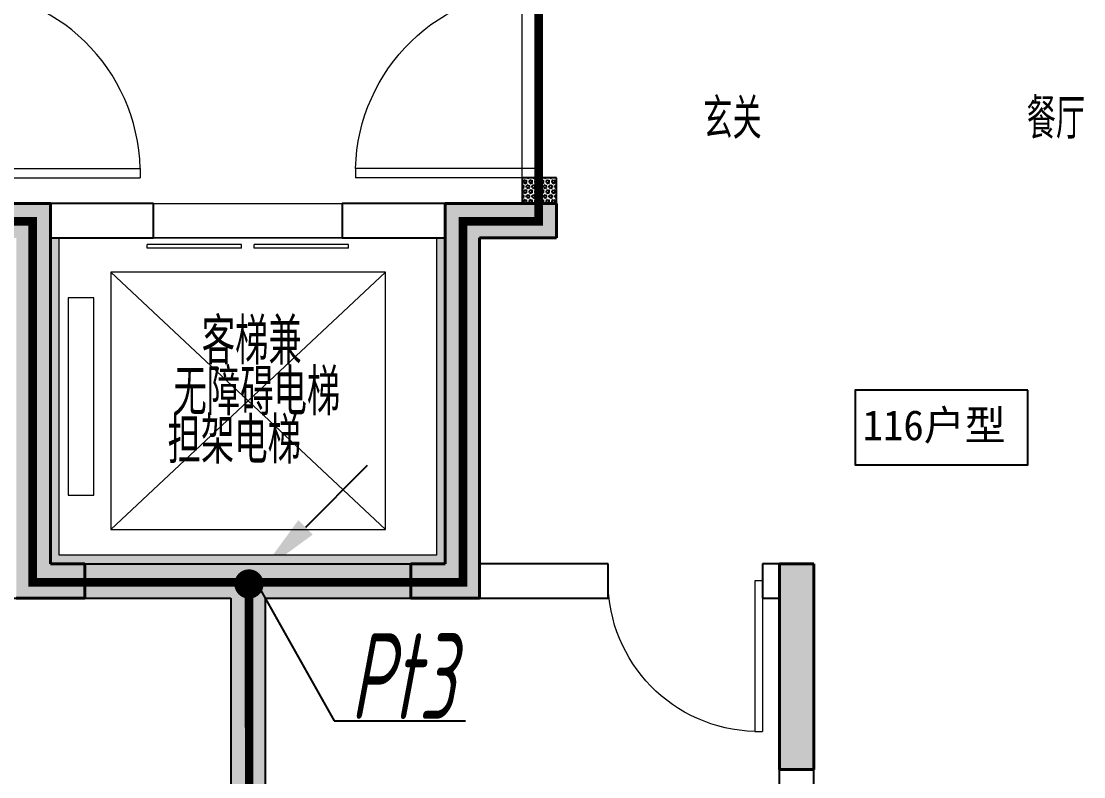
# Model space of a CAD drawing. Extents: x 3753737 to 4713801, y -857380 to 24339.
# Drawn here: x 4161192 to 4167386, y -772103 to -767699 of the extents above; entities that cross this region are included whole.
import ezdxf
from ezdxf.enums import TextEntityAlignment as Align

# ---------------------------------------------------------------- set-up
doc = ezdxf.new("R2010")
doc.units = 0
doc.header["$LTSCALE"] = 1000
doc.header["$MEASUREMENT"] = 0
doc.linetypes.add('CENTER2', pattern=[1.125, 0.75, -0.125, 0.125, -0.125])
doc.layers.get('0').update_dxf_attribs({"linetype": 'CONTINUOUS'})
for name, color, linetype in [('!!电气', 1, 'CONTINUOUS'), ('DIM-照明', 7, 'CONTINUOUS'), ('LWIRE', 4, 'CONTINUOUS'), ('WALL', 252, 'CONTINUOUS'), ('WIRE-接地', 2, 'CONTINUOUS'), ('保温', 6, 'CONTINUOUS')]:
    doc.layers.add(name, color=color, linetype=linetype)
for name, color, linetype, lineweight in [('3.5方案汇报，与郭总、侯月琴确定户型_t8$0$STAIR', 2, 'CONTINUOUS', 18), ('COLUMN', 252, 'CONTINUOUS', 40), ('PUB_HATCH', 8, 'CONTINUOUS', 9), ('PUB_TEXT', 7, 'CONTINUOUS', 20), ('WINDOW', 146, 'CONTINUOUS', 20), ('填充', 251, 'CONTINUOUS', 5)]:
    doc.layers.add(name, color=color, linetype=linetype, lineweight=lineweight)
doc.styles.add('HZTXT', font='gbeitc.shx', dxfattribs={"width": 0.8, "height": 400, "bigfont": 'hztxt.shx'})
doc.styles.get("Standard").update_dxf_attribs({"font": 'gbenor.shx', "bigfont": 'gbcbig.shx'})
doc.styles.add('黑体', font='simhei.ttf')

# ---------------------------------------------------------------- blocks, each defined once
blk = doc.blocks.new('GFDGFSDFGD')
at = {"layer": 'PUB_HATCH'}
for points in [[(456966.6, 370823.7), (456316.6, 370823.7), (456316.6, 370623.7), (456766.6, 370623.7), (456766.6, 368523.7), (457166.6, 368523.7), (457166.6, 368723.7), (456966.6, 368723.7)], [(459266.6, 370823.7), (459266.6, 368723.7), (459066.6, 368723.7), (459066.6, 368523.7), (459466.6, 368523.7), (459466.6, 370623.7), (459916.6, 370623.7), (459916.6, 370823.7)], [(461416.6, 368723.7), (461216.6, 368723.7), (461216.6, 367523.7), (461416.6, 367523.7)]]:
    blk.add_hatch(color=256, dxfattribs=at).paths.add_polyline_path(points)
at = {"layer": 'COLUMN', "color": 252}
for p, q in [((456966.6, 370823.7), (456316.6, 370823.7)), ((456966.6, 368723.7), (456966.6, 370823.7)), ((459266.6, 370823.7), (459266.6, 368723.7)), ((459916.6, 370823.7), (459266.6, 370823.7)), ((459916.6, 370623.7), (459916.6, 370823.7)), ((459466.6, 368523.7), (459466.6, 370623.7)), ((459466.6, 370623.7), (459916.6, 370623.7)), ((457166.6, 368723.7), (456966.6, 368723.7)), ((457166.6, 368523.7), (457166.6, 368723.7)), ((459266.6, 368723.7), (459066.6, 368723.7)), ((459066.6, 368723.7), (459066.6, 368523.7)), ((461416.6, 368723.7), (461216.6, 368723.7)), ((461216.6, 368723.7), (461216.6, 367523.7)), ((461416.6, 367523.7), (461416.6, 368723.7)), ((456766.6, 368523.7), (457166.6, 368523.7)), ((459066.6, 368523.7), (459466.6, 368523.7)), ((461216.6, 367523.7), (461416.6, 367523.7))]:
    blk.add_line(p, q, dxfattribs=at)
blk = doc.blocks.new('GDFGDGRD')
at = {"layer": '保温', "linetype": 'Continuous', "ltscale": 10}
h = blk.add_hatch(dxfattribs=at)
h.set_pattern_fill('HEX', color=251, scale=10, angle=90, style=0)
h.set_pattern_definition([(90, (0, 0), (-16.49778, 1e-15), [9.525, -19.05]), (210, (0, 0), (8.24889, -14.2874966), [9.525, -19.05]), (150, (6e-16, 9.525), (-8.24889, -14.2874966), [9.525, -19.05])])
h.paths.add_polyline_path([(431316.6, 370823.7), (431516.6, 370823.7), (431516.7, 370973.7), (431316.7, 370973.7)])
h = blk.add_hatch(dxfattribs=at)
h.set_pattern_fill('HEX', color=251, scale=10, angle=90, style=0)
h.set_pattern_definition([(90, (-70765.891, -151624.736), (-16.49778, 1e-15), [9.525, -19.05]), (210, (-70765.891, -151624.736), (8.24889, -14.2874966), [9.525, -19.05]), (150, (-70765.891, -151615.211), (-8.24889, -14.2874966), [9.525, -19.05])])
h.paths.add_polyline_path([(434066.6, 368523.7), (434066.6, 368723.7), (432166.6, 368723.7), (432166.6, 368523.7)])
h = blk.add_hatch(dxfattribs=at)
h.set_pattern_fill('HEX', color=251, scale=10, angle=90, style=0)
h.set_pattern_definition([(90, (-70765.891, -152124.736), (-16.49778, 1e-15), [9.525, -19.05]), (210, (-70765.891, -152124.736), (8.24889, -14.2874966), [9.525, -19.05]), (150, (-70765.891, -152115.211), (-8.24889, -14.2874966), [9.525, -19.05])])
h.paths.add_polyline_path([(433016.7, 363923.7), (433216.7, 363923.7), (433216.7, 368523.7), (433016.7, 368523.7)])
blk = doc.blocks.new('$DorLib2D$00000001')
for p, q in [((0.45, 0.975), (0.5, 0.975)), ((0.45, 0), (0.45, 0.975)), ((0.5, 0), (0.5, 0.975)), ((0.5, 0), (0.45, 0))]:
    blk.add_line(p, q)
at = {"lineweight": 13}
blk.add_arc((0.475, 0), 0.975, 91.4693, 180, dxfattribs=at)
blk = doc.blocks.new('$DORLIB2D$00000127')
at = {"color": 0}
for points in [[(-0.5333, 0.7949), (-0.5333, 0.6904)], [(-0.0333, 0.7949), (-0.5333, 0.7949)], [(-0.0333, 0.7949), (-0.0333, 0.6904)], [(0.5333, 0.7949), (0.0333, 0.7949)], [(0.0333, 0.7949), (0.0333, 0.6904)], [(0.5333, 0.7949), (0.5333, 0.6904)], [(-0.0333, 0.6904), (-0.5333, 0.6904)], [(0.5333, 0.6904), (0.0333, 0.6904)], [(0.5, 0.5), (-0.5, 0.5)]]:
    blk.add_lwpolyline(points, dxfattribs=at)
blk = doc.blocks.new('A$C66B635E3')
at = {"layer": '填充'}
h = blk.add_hatch(dxfattribs=at)
h.set_pattern_fill('隔热材料02', color=252, scale=100, style=0)
h.set_pattern_definition([(0, (-1161708.397, -603838.63), (0, 50), []), (0, (-1161708.397, -603821.964), (0, 50), []), (270, (-1161664.656, -603813.333), (50, -9e-15), [5.01775, -44.98225]), (270, (-1161702.115, -603813.333), (50, -9e-15), [5.01775, -44.98225]), (90, (-1161676.603, -603847.26), (-50, 3e-15), [5.01775, -44.98225]), (90, (-1161690.17, -603847.26), (-50, 3e-15), [5.01775, -44.98225]), (180, (-1161658.373, -603855.3), (-6e-15, -50), [50.02425, 0.02425]), (135, (-1161672.33, -603852.79), (3e-15, 49.99987405), [4.268, -66.44275]), (116.56505, (-1161625.348, -603849.77), (0.00011283, 49.99993342), [2.805, -108.9985]), (116.56505, (-1161675.348, -603849.77), (0.00011283, 49.99993342), [2.805, -108.9985]), (153.43495, (-1161617.313, -603855.298), (-0.0001128, 49.9999334), [5.61, -106.1935]), (153.43495, (-1161667.313, -603855.298), (-0.0001128, 49.9999334), [5.61, -106.1935]), (63.43495, (-1161626.603, -603842.244), (-0.00011283, 49.99993342), [26.714, -85.0895]), (63.43495, (-1161676.603, -603842.244), (-0.00011283, 49.99993342), [26.714, -85.0895]), (116.56505, (-1161614.656, -603813.333), (0.00011283, 49.99993342), [2.805, -108.9985]), (116.56505, (-1161664.656, -603813.333), (0.00011283, 49.99993342), [2.805, -108.9985]), (135, (-1161665.91, -603810.824), (3e-15, 49.99987405), [4.268, -66.44275]), (153.43495, (-1161618.93, -603807.806), (-0.0001128, 49.9999334), [5.61, -106.1935]), (153.43495, (-1161668.93, -603807.806), (-0.0001128, 49.9999334), [5.61, -106.1935]), (45, (-1161700.86, -603810.824), (0, 49.99987405), [4.268, -66.44275]), (63.43495, (-1161652.115, -603813.333), (-0.00011283, 49.99993342), [2.805, -108.9985]), (63.43495, (-1161702.115, -603813.333), (-0.00011283, 49.99993342), [2.805, -108.9985]), (26.56505, (-1161647.842, -603807.806), (0.0001128, 49.9999334), [5.61, -106.1935]), (26.56505, (-1161697.842, -603807.806), (0.0001128, 49.9999334), [5.61, -106.1935]), (116.56505, (-1161640.168, -603842.244), (0.00011283, 49.99993342), [26.714, -85.0895]), (116.56505, (-1161690.168, -603842.244), (0.00011283, 49.99993342), [26.714, -85.0895]), (45, (-1161694.44, -603852.79), (0, 49.99987405), [4.268, -66.44275]), (63.43495, (-1161641.422, -603849.77), (-0.00011283, 49.99993342), [2.805, -108.9985]), (63.43495, (-1161691.422, -603849.77), (-0.00011283, 49.99993342), [2.805, -108.9985]), (26.56505, (-1161649.46, -603855.298), (0.0001128, 49.9999334), [5.61, -106.1935]), (26.56505, (-1161699.46, -603855.298), (0.0001128, 49.9999334), [5.61, -106.1935])])
h.paths.add_polyline_path([(36400, 6800), (36350, 6800), (36350, 4900), (38650, 4900), (38650, 6800), (38600, 6800), (38600, 4950), (36400, 4950)])
at = {"color": 252}
blk.add_lwpolyline([(42047.1, 5913.1), (41041.1, 5913.1), (41041.1, 5477.1), (42047.1, 5477.1)], close=True, dxfattribs=at)
at = {"layer": '3.5方案汇报，与郭总、侯月琴确定户型_t8$0$STAIR', "color": 252}
for p, q in [((36701.9, 6600), (38301.9, 5100)), ((38301.9, 6600), (36701.9, 5100))]:
    blk.add_line(p, q, dxfattribs=at)
for points in [[(38301.9, 5100), (38301.9, 6600), (36701.9, 6600), (36701.9, 5100)], [(36601.9, 5300), (36601.9, 6450), (36451.9, 6450), (36451.9, 5300)]]:
    blk.add_lwpolyline(points, close=True, dxfattribs=at)
at = {"layer": 'WALL', "color": 252}
for p, q in [((39300, 7150), (39100, 7150)), ((39100, 7150), (39100, 7000)), ((39300, 6800), (39300, 7150)), ((35900, 7000), (36250, 7000)), ((36950, 7000), (36250, 7000)), ((36950, 6800), (36950, 7000)), ((38750, 7000), (38050, 7000)), ((38050, 7000), (38050, 6800)), ((38750, 7000), (39100, 7000)), ((36350, 4900), (36350, 6800)), ((36350, 6800), (36950, 6800)), ((38050, 6800), (38650, 6800)), ((38650, 6800), (38650, 4900)), ((38850, 6800), (38850, 4900)), ((38850, 6800), (39300, 6800)), ((36350, 4900), (37500, 4900)), ((37500, 4900), (38650, 4900)), ((39600, 4900), (38850, 4900)), ((39600, 4700), (39600, 4900)), ((40800, 4900), (40500, 4900)), ((40500, 4900), (40500, 4700)), ((40800, 1900), (40800, 4900)), ((35400, 4700), (36250, 4700)), ((36250, 4700), (37400, 4700)), ((37400, 4700), (37400, 100)), ((37600, 4700), (37600, 100)), ((37600, 4700), (38750, 4700)), ((38750, 4700), (39600, 4700)), ((40500, 4700), (40600, 4700)), ((40600, 1800), (40600, 4700))]:
    blk.add_line(p, q, dxfattribs=at)
at = {"layer": 'WINDOW', "color": 252}
for p, q in [((39100, 7150), (39100, 8250)), ((36950, 7000), (38050, 7000)), ((36950, 6800), (38050, 6800))]:
    blk.add_line(p, q, dxfattribs=at)
at = {"layer": '填充', "color": 252}
blk.add_lwpolyline([(36400, 6800), (36350, 6800), (36350, 4900), (38650, 4900), (38650, 6800), (38600, 6800), (38600, 4950), (36400, 4950)], close=True, dxfattribs=at)
at = {"color": 252}
blk.add_blockref('GFDGFSDFGD', (-420616.6, -363823.7), dxfattribs=at)
at = {"color": 252, "xscale": -1}
blk.add_blockref('GDFGDGRD', (470616.6, -363823.7), dxfattribs=at)
at = {"layer": 'WINDOW', "color": 252}
for p, xscale, yscale, zscale, rotation in [((35800, 7700), -1100, -1100, -1100, 90.00000000947153), ((39200, 7700), -1100, 1100, -1100, 89.99999999052845), ((40050, 4800), 900, -900, 900, 1.101422729913818e-09)]:
    blk.add_blockref('$DorLib2D$00000001', p, dxfattribs=dict(at, xscale=xscale, yscale=yscale, zscale=zscale, rotation=rotation))
at = {"layer": 'WINDOW', "color": 252, "xscale": 1100, "yscale": -200, "zscale": 1100}
blk.add_blockref('$DORLIB2D$00000127', (37500, 6900), dxfattribs=at)
at = {"color": 252, "style": '黑体'}
blk.add_text('116户型', height=175, dxfattribs=at).set_placement((41083.3, 5620.9))
at = {"layer": 'PUB_TEXT', "color": 252}
for s, height, p in [('玄关', 236.31, (40155.3, 7377.8)), ('餐厅', 236.31, (42040.7, 7377.8)), ('客梯兼', 270.07, (37230.9, 6062.1)), ('无障碍电梯', 270.07, (37066.3, 5766.3)), ('担架电梯', 270.07, (37031.9, 5484.8))]:
    blk.add_text(s, height=height, dxfattribs=at).set_placement(p)
blk = doc.blocks.new('$TelecSys$00000078')
for p, q in [((1.15, 1.15), (0.55, 0.55)), ((0.104, 0.104), (0.104, 0.104)), ((-0.104, -0.104), (-0.104, -0.104))]:
    blk.add_line(p, q)
at = {"const_width": 0.142}
blk.add_lwpolyline([(-0.071, 0, 1), (0.071, 0, 1)], format="xyb", close=True, dxfattribs=at)
blk.add_solid([(0.62, 0.48), (0.48, 0.62), (0.1, 0.1)])
at = {"width": 0.8, "flags": 9}
blk.add_attdef('A', (0, 0), '', height=0.00002, dxfattribs=at)

msp = doc.modelspace()

# ---------------------------------------------------------------- linework, layer by layer
at = {"layer": 'DIM-照明', "color": 7, "ltscale": 0.8}
for p, q in [((4162561.4, -770969.7), (4163016.7, -771777.9)), ((4163016.7, -771777.9), (4163782.1, -771777.9))]:
    msp.add_line(p, q, dxfattribs=at)
at = {"layer": 'WIRE-接地', "color": 2, "linetype": 'CENTER2', "const_width": 50}
for points in [[(4160312, -764865.5), (4161116.3, -764865.5), (4161116.3, -767293), (4160816.8, -767293), (4160816.8, -768865.8), (4161258.7, -768865.8), (4161258.7, -770969.7), (4163768.1, -770969.7), (4163768.1, -768864.6), (4164209, -768864.6), (4164209, -767258.3), (4163914.2, -767258.3), (4163914.2, -764863.3), (4164708.3, -764861.4)], [(4162519.8, -770979.6), (4162524.7, -775760.4)]]:
    msp.add_lwpolyline(points, dxfattribs=at)

# ---------------------------------------------------------------- block references
at = {"layer": '!!电气'}
msp.add_blockref('A$C66B635E3', (4125013.4, -775762.1), dxfattribs=at)
at = {"layer": 'LWIRE', "color": 4, "xscale": 600, "yscale": 600, "zscale": 600}
msp.add_blockref('$TelecSys$00000078', (4162519.8, -770979.6), dxfattribs=at)

# ---------------------------------------------------------------- texts
at = {"layer": 'DIM-照明', "color": 7, "ltscale": 0.8, "style": 'HZTXT', "width": 0.7}
msp.add_text('Pt3', height=500, dxfattribs=at).set_placement((4163415.3, -771516.2), align=Align.MIDDLE)

doc.saveas('drawing.dxf')
